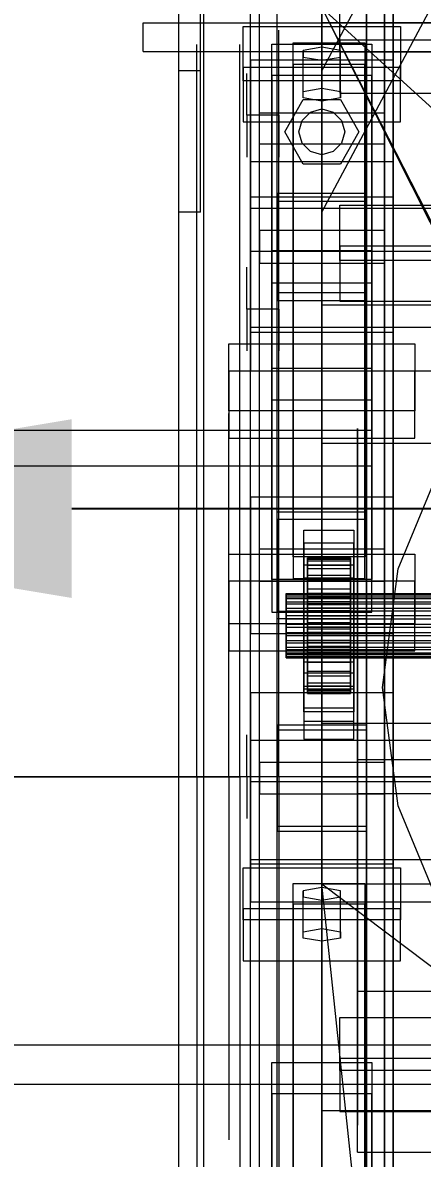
# Model space of a CAD drawing. Header units: millimetres. Extents: x -1970 to 34302, y -80068 to 6837.
# Drawn here: x -513.8 to -401.9, y -34381.7 to -34064.1 of the extents above; entities that cross this region are included whole.
import ezdxf

# ---------------------------------------------------------------- set-up
doc = ezdxf.new("R2010")
doc.units = ezdxf.units.MM
for name, color, linetype, lineweight in [('COTAS_O', 1, 'Continuous', 0), ('frontal_briquetadora', 7, 'Continuous', 0), ('frontal_C01', 7, 'Continuous', 0), ('frontal_C02', 7, 'Continuous', 0), ('frontal_mezcladora', 7, 'Continuous', 0), ('frontal_tolva', 7, 'Continuous', 0)]:
    doc.layers.add(name, color=color, linetype=linetype, lineweight=lineweight)
doc.dimstyles.new('R19_100', dxfattribs={"dimtxt": 250, "dimasz": 150, "dimexe": 150, "dimexo": 80, "dimgap": 100, "dimtad": 1, "dimtih": 1, "dimtoh": 1, "dimdsep": 46, "dimcen": 0.09, "dimadec": 0, "dimazin": 0, "dimtfac": 1, "dimtdec": 4, "dimtofl": 0, "dimtmove": 0, "dimatfit": 3, "dimfxl": 1, "dimtolj": 1, "dimtzin": 0, "dimarcsym": 0})

# ---------------------------------------------------------------- blocks, each defined once
blk = doc.blocks.new('*D35')
at = {"layer": 'COTAS_O', "color": 0, "lineweight": -2, "transparency": 16777216}
for p, q in [((-1725, -34320), (-1725, -33550)), ((1725, -34320), (1725, -33550)), ((-1575, -33700), (1575, -33700))]:
    blk.add_line(p, q, dxfattribs=at)
at = {"layer": 'COTAS_O', "color": 0, "transparency": 16777216}
for points in [[(-1575, -33675), (-1575, -33725), (-1725, -33700)], [(1575, -33675), (1575, -33725), (1725, -33700)]]:
    blk.add_solid(points, dxfattribs=at)
at = {"layer": 'Defpoints', "color": 0, "transparency": 16777216}
for p in [(1725, -33700), (-1725, -34400), (1725, -34400)]:
    blk.add_point(p, dxfattribs=at)
blk = doc.blocks.new('*D38')
at = {"layer": 'COTAS_O', "color": 0, "lineweight": -2, "transparency": 16777216}
for p, q in [((-570, -33700), (200, -33700)), ((50, -34750), (50, -33850)), ((-570, -34900), (200, -34900))]:
    blk.add_line(p, q, dxfattribs=at)
at = {"layer": 'COTAS_O', "color": 0, "transparency": 16777216}
for points in [[(25, -33850), (75, -33850), (50, -33700)], [(25, -34750), (75, -34750), (50, -34900)]]:
    blk.add_solid(points, dxfattribs=at)
at = {"layer": 'Defpoints', "color": 0, "transparency": 16777216}
for p in [(-650, -33700), (50, -33700), (-650, -34900)]:
    blk.add_point(p, dxfattribs=at)
blk = doc.blocks.new('*D39')
at = {"layer": 'COTAS_O', "color": 0, "lineweight": -2, "transparency": 16777216}
for p, q in [((-650, -34820), (-650, -34050)), ((650, -34820), (650, -34050)), ((-500, -34200), (500, -34200))]:
    blk.add_line(p, q, dxfattribs=at)
at = {"layer": 'COTAS_O', "color": 0, "transparency": 16777216}
for points in [[(-500, -34175), (-500, -34225), (-650, -34200)], [(500, -34175), (500, -34225), (650, -34200)]]:
    blk.add_solid(points, dxfattribs=at)
at = {"layer": 'Defpoints', "color": 0, "transparency": 16777216}
for p in [(650, -34200), (-650, -34900), (650, -34900)]:
    blk.add_point(p, dxfattribs=at)

msp = doc.modelspace()

# ---------------------------------------------------------------- linework, layer by layer
at = {"layer": 'frontal_briquetadora'}
for p, q in [((-430, -34260), (-430, -33820)), ((-430, -34680), (-430, -33820)), ((-430, -34060), (-430, -34490)), ((-430, -34060), (-210, -34260)), ((-430, -34060), (-430, -34260)), ((-430, -34060), (-430, -34305)), ((-430, -34496), (-430, -34060)), ((-430, -34060), (-210, -34490)), ((-430, -34060), (-210, -34496)), ((-442, -34068.127), (-442, -34066.237)), ((-442, -34071.891), (-442, -34068.127)), ((-430, -34068.127), (-430, -34066.237)), ((-430, -34071.891), (-430, -34068.127)), ((-465, -34072.087), (-465, -34070.232)), ((-465, -34075.779), (-465, -34072.087)), ((-453, -34072.087), (-453, -34070.232)), ((-453, -34075.779), (-453, -34072.087)), ((-442, -34077.495), (-442, -34071.891)), ((-430, -34077.495), (-430, -34071.891)), ((-465, -34081.275), (-465, -34075.779)), ((-453, -34081.275), (-453, -34075.779)), ((-451, -34080.618), (-451, -34078.301)), ((-442, -34084.887), (-442, -34077.495)), ((-442, -34080.618), (-442, -34078.301)), ((-430, -34084.887), (-430, -34077.495)), ((-465, -34088.525), (-465, -34081.275)), ((-453, -34088.525), (-453, -34081.275)), ((-451, -34084.793), (-451, -34080.618)), ((-442, -34084.793), (-442, -34080.618)), ((-451, -34090), (-451, -34084.793)), ((-442, -34090), (-442, -34084.793)), ((-442, -34094.001), (-442, -34084.887)), ((-430, -34094.001), (-430, -34084.887)), ((-465, -34097.465), (-465, -34088.525)), ((-453, -34097.465), (-453, -34088.525)), ((-442, -34090), (-451, -34090)), ((-451, -34090), (-451, -34095.207)), ((-442, -34090), (-442, -34095.207)), ((-442, -34104.754), (-442, -34094.001)), ((-430, -34104.754), (-430, -34094.001)), ((-465, -34108.012), (-465, -34097.465)), ((-453, -34108.012), (-453, -34097.465)), ((-451, -34095.207), (-451, -34099.382)), ((-442, -34095.207), (-442, -34099.382)), ((-451, -34099.382), (-451, -34101.699)), ((-442, -34099.382), (-442, -34101.699)), ((-442, -34117.048), (-442, -34104.754)), ((-430, -34117.048), (-430, -34104.754)), ((-465, -34120.071), (-465, -34108.012)), ((-453, -34120.071), (-453, -34108.012)), ((-453, -34118.816), (-453, -34116.314)), ((-442, -34115.67), (-442, -34114.5)), ((-442, -34119.164), (-442, -34115.67)), ((-442, -34118.816), (-442, -34116.314)), ((-430, -34115.67), (-430, -34114.5)), ((-430, -34119.164), (-430, -34115.67)), ((-453, -34123.782), (-453, -34118.816)), ((-442, -34130.773), (-442, -34117.048)), ((-442, -34123.782), (-442, -34118.816)), ((-442, -34124.93), (-442, -34119.164)), ((-430, -34130.773), (-430, -34117.048)), ((-430, -34124.93), (-430, -34119.164)), ((-465, -34133.534), (-465, -34120.071)), ((-465, -34122.745), (-465, -34120.306)), ((-465, -34127.586), (-465, -34122.745)), ((-453, -34133.534), (-453, -34120.071)), ((-453, -34131.132), (-453, -34123.782)), ((-442, -34131.132), (-442, -34123.782)), ((-442, -34132.884), (-442, -34124.93)), ((-430, -34132.884), (-430, -34124.93)), ((-465, -34134.752), (-465, -34127.586)), ((-453, -34140.752), (-453, -34131.132)), ((-451, -34134.803), (-451, -34132.486)), ((-442, -34145.805), (-442, -34130.773)), ((-442, -34140.752), (-442, -34131.132)), ((-442, -34134.803), (-442, -34132.486)), ((-430, -34145.805), (-430, -34130.773)), ((-465, -34148.277), (-465, -34133.534)), ((-465, -34144.129), (-465, -34134.752)), ((-453, -34148.277), (-453, -34133.534)), ((-451, -34138.979), (-451, -34134.803)), ((-442, -34142.911), (-442, -34132.884)), ((-442, -34138.979), (-442, -34134.803)), ((-430, -34142.911), (-430, -34132.884)), ((-430, -34135.964), (-430, -34134.226)), ((-451, -34144.185), (-451, -34138.979)), ((-442, -34144.185), (-442, -34138.979)), ((-430, -34139.095), (-430, -34135.964)), ((-453, -34152.488), (-453, -34140.752)), ((-442, -34152.488), (-442, -34140.752)), ((-430, -34143), (-430, -34139.095)), ((-465, -34155.57), (-465, -34144.129)), ((-442, -34144.185), (-451, -34144.185)), ((-451, -34144.185), (-451, -34149.392)), ((-442, -34154.864), (-442, -34142.911)), ((-442, -34144.185), (-442, -34149.392)), ((-430, -34154.864), (-430, -34142.911)), ((-430, -34143), (-188, -34143)), ((-430, -34143), (-430, -34146.905)), ((-465, -34164.169), (-465, -34148.277)), ((-453, -34164.169), (-453, -34148.277)), ((-442, -34162.006), (-442, -34145.805)), ((-430, -34162.006), (-430, -34145.805)), ((-430, -34146.905), (-430, -34150.036)), ((-451, -34149.392), (-451, -34153.567)), ((-442, -34149.392), (-442, -34153.567)), ((-430, -34150.036), (-430, -34151.774)), ((-453, -34166.157), (-453, -34152.488)), ((-451, -34153.567), (-451, -34155.884)), ((-442, -34166.157), (-442, -34152.488)), ((-442, -34153.567), (-442, -34155.884)), ((-442, -34168.569), (-442, -34154.864)), ((-430, -34168.569), (-430, -34154.864)), ((-465, -34168.895), (-465, -34155.57)), ((-465, -34181.064), (-465, -34164.169)), ((-453, -34181.064), (-453, -34164.169)), ((-442, -34179.231), (-442, -34162.006)), ((-430, -34179.231), (-430, -34162.006)), ((-453, -34181.542), (-453, -34166.157)), ((-442, -34181.542), (-442, -34166.157)), ((-465, -34183.893), (-465, -34168.895)), ((-442, -34183.826), (-442, -34168.569)), ((-430, -34183.826), (-430, -34168.569)), ((-456, -34176.894), (-456, -34173.435)), ((-453, -34176.894), (-453, -34173.435)), ((-430, -34174.625), (-430, -34172.888)), ((-430, -34176.894), (-430, -34173.435)), ((-456, -34183.693), (-456, -34176.894)), ((-453, -34175.941), (-453, -34174)), ((-453, -34181.688), (-453, -34175.941)), ((-453, -34183.693), (-453, -34176.894)), ((-430, -34177.757), (-430, -34174.625)), ((-430, -34183.693), (-430, -34176.894)), ((-416, -34175.562), (-416, -34175.063)), ((-416, -34176.559), (-416, -34175.562)), ((-416, -34178.048), (-416, -34176.559)), ((-596, -34178.048), (-416, -34178.048)), ((-442, -34197.323), (-442, -34179.231)), ((-430, -34181.662), (-430, -34177.757)), ((-430, -34197.323), (-430, -34179.231)), ((-420, -34178.555), (-420, -34177.617)), ((-420, -34177.617), (-420, -34180.422)), ((-420, -34183.199), (-420, -34178.555)), ((-416, -34178.048), (-416, -34188)), ((-465, -34198.809), (-465, -34181.064)), ((-453, -34198.809), (-453, -34181.064)), ((-453, -34198.401), (-453, -34181.542)), ((-453, -34191.022), (-453, -34181.688)), ((-442, -34198.401), (-442, -34181.542)), ((-430, -34181.662), (-188, -34181.662)), ((-430, -34181.662), (-430, -34185.567)), ((-420, -34180.422), (-420, -34186.861)), ((-420, -34191.371), (-420, -34183.199)), ((-465, -34200.328), (-465, -34183.893)), ((-456, -34193.602), (-456, -34183.693)), ((-453, -34193.602), (-453, -34183.693)), ((-442, -34200.412), (-442, -34183.826)), ((-430, -34193.602), (-430, -34183.693)), ((-430, -34200.412), (-430, -34183.826)), ((-430, -34185.567), (-430, -34188.698)), ((-596, -34188), (-416, -34188)), ((-430, -34188.698), (-430, -34190.436)), ((-420, -34186.861), (-420, -34196.687)), ((-453, -34203.582), (-453, -34191.022)), ((-420, -34202.757), (-420, -34191.371)), ((-456, -34206.283), (-456, -34193.602)), ((-453, -34206.283), (-453, -34193.602)), ((-430, -34206.283), (-430, -34193.602)), ((-465, -34217.245), (-465, -34198.809)), ((-453, -34216.468), (-453, -34198.401)), ((-453, -34217.245), (-453, -34198.809)), ((-442, -34216.118), (-442, -34197.323)), ((-442, -34216.468), (-442, -34198.401)), ((-430, -34216.118), (-430, -34197.323)), ((-420, -34196.687), (-420, -34209.523)), ((-465, -34217.941), (-465, -34200.328)), ((-442, -34218.086), (-442, -34200.412)), ((-430, -34218.086), (-430, -34200.412)), ((-453, -34218.887), (-453, -34203.582)), ((-420, -34216.919), (-420, -34202.757)), ((-456, -34221.304), (-456, -34206.283)), ((-453, -34221.304), (-453, -34206.283)), ((-430, -34221.304), (-430, -34206.283)), ((-420, -34209.523), (-420, -34224.875)), ((-465, -34236.203), (-465, -34217.245)), ((-465, -34236.453), (-465, -34217.941)), ((-453, -34235.458), (-453, -34216.468)), ((-453, -34236.203), (-453, -34217.245)), ((-442, -34235.446), (-442, -34216.118)), ((-442, -34235.458), (-442, -34216.468)), ((-442, -34236.59), (-442, -34218.086)), ((-430, -34235.446), (-430, -34216.118)), ((-430, -34236.59), (-430, -34218.086)), ((-420, -34233.313), (-420, -34216.919)), ((-456, -34238.153), (-456, -34221.304)), ((-453, -34236.349), (-453, -34218.887)), ((-453, -34238.153), (-453, -34221.304)), ((-430, -34238.153), (-430, -34221.304)), ((-420, -34224.875), (-420, -34242.153)), ((-420, -34251.309), (-420, -34233.313)), ((-465, -34255.514), (-465, -34236.203)), ((-465, -34255.573), (-465, -34236.453)), ((-453, -34255.072), (-453, -34235.458)), ((-453, -34255.514), (-453, -34236.203)), ((-453, -34255.296), (-453, -34236.349)), ((-442, -34255.133), (-442, -34235.446)), ((-442, -34255.072), (-442, -34235.458)), ((-442, -34255.654), (-442, -34236.59)), ((-430, -34255.133), (-430, -34235.446)), ((-430, -34255.654), (-430, -34236.59)), ((-456, -34256.258), (-456, -34238.153)), ((-453, -34256.258), (-453, -34238.153)), ((-430, -34256.258), (-430, -34238.153)), ((-420, -34242.153), (-420, -34260.694)), ((-420, -34270.216), (-420, -34251.309)), ((-465, -34275), (-465, -34255.514)), ((-465, -34275), (-465, -34255.573)), ((-456, -34275), (-456, -34256.258)), ((-453, -34275), (-453, -34255.072)), ((-453, -34275), (-453, -34255.296)), ((-453, -34275), (-453, -34255.514)), ((-453, -34275), (-453, -34256.258)), ((-442, -34275), (-442, -34255.072)), ((-442, -34275), (-442, -34255.133)), ((-442, -34275), (-442, -34255.654)), ((-430, -34275), (-430, -34255.133)), ((-430, -34275), (-430, -34255.654)), ((-430, -34275), (-430, -34256.258)), ((-430, -34260), (-210, -34260)), ((-430, -34260), (-430, -34305)), ((-430, -34680), (-430, -34260)), ((-430, -34496), (-430, -34260)), ((-420, -34260.694), (-420, -34279.784)), ((-451, -34265.618), (-451, -34263.301)), ((-451, -34269.793), (-451, -34265.618)), ((-442, -34265.618), (-442, -34263.301)), ((-442, -34269.793), (-442, -34265.618)), ((-430, -34267.964), (-430, -34266.226)), ((-430, -34271.095), (-430, -34267.964)), ((-451, -34275), (-451, -34269.793)), ((-442, -34275), (-442, -34269.793)), ((-430, -34275), (-430, -34271.095)), ((-396, -34270.216), (-420, -34270.216)), ((-420, -34289.306), (-420, -34270.216)), ((-605, -34275), (-453, -34275)), ((-465, -34275), (-605, -34275)), ((-396, -34275), (-596, -34275)), ((-453, -34275), (-465, -34275)), ((-465, -34275), (-465, -34294.486)), ((-465, -34275), (-465, -34294.427)), ((-453, -34275), (-456, -34275)), ((-456, -34275), (-456, -34293.742)), ((-453, -34275), (-453, -34294.704)), ((-453, -34275), (-453, -34294.486)), ((-442, -34275), (-453, -34275)), ((-453, -34275), (-453, -34294.928)), ((-453, -34275), (-453, -34293.742)), ((-442, -34275), (-451, -34275)), ((-451, -34275), (-451, -34280.207)), ((-430, -34275), (-442, -34275)), ((-442, -34275), (-442, -34294.346)), ((-442, -34275), (-442, -34280.207)), ((-442, -34275), (-442, -34294.867)), ((-442, -34275), (-442, -34294.928)), ((-430, -34275), (-188, -34275)), ((-430, -34275), (-430, -34278.905)), ((-430, -34275), (-430, -34293.742)), ((-430, -34275), (-430, -34294.346)), ((-430, -34275), (-430, -34294.867)), ((-451, -34280.207), (-451, -34284.382)), ((-442, -34280.207), (-442, -34284.382)), ((-430, -34278.905), (-430, -34282.036)), ((-396, -34279.784), (-420, -34279.784)), ((-420, -34279.784), (-420, -34298.691)), ((-451, -34284.382), (-451, -34286.699)), ((-442, -34284.382), (-442, -34286.699)), ((-430, -34282.036), (-430, -34283.774)), ((-420, -34307.847), (-420, -34289.306)), ((-465, -34294.427), (-465, -34313.547)), ((-465, -34294.486), (-465, -34313.797)), ((-456, -34293.742), (-456, -34311.847)), ((-453, -34293.742), (-453, -34311.847)), ((-453, -34294.486), (-453, -34313.797)), ((-442, -34294.346), (-442, -34313.41)), ((-430, -34293.742), (-430, -34311.847)), ((-430, -34294.346), (-430, -34313.41)), ((-453, -34294.704), (-453, -34313.651)), ((-453, -34294.928), (-453, -34314.542)), ((-442, -34294.867), (-442, -34314.554)), ((-442, -34294.928), (-442, -34314.542)), ((-430, -34294.867), (-430, -34314.554)), ((-420, -34298.691), (-420, -34316.687)), ((-430, -34305), (-430, -34471)), ((-418, -34418.333), (-430, -34305)), ((-210, -34305), (-430, -34305)), ((-210, -34471), (-430, -34305)), ((-430, -34680), (-430, -34305)), ((-430, -34305), (-430, -34496)), ((-420, -34325.125), (-420, -34307.847)), ((-465, -34313.547), (-465, -34332.059)), ((-456, -34311.847), (-456, -34328.696)), ((-453, -34311.847), (-453, -34328.696)), ((-453, -34313.651), (-453, -34331.113)), ((-442, -34313.41), (-442, -34331.914)), ((-430, -34311.847), (-430, -34328.696)), ((-430, -34313.41), (-430, -34331.914)), ((-465, -34313.797), (-465, -34332.755)), ((-453, -34313.797), (-453, -34332.755)), ((-453, -34314.542), (-453, -34333.532)), ((-442, -34314.542), (-442, -34333.532)), ((-442, -34314.554), (-442, -34333.882)), ((-430, -34314.554), (-430, -34333.882)), ((-420, -34316.687), (-420, -34333.081)), ((-420, -34340.477), (-420, -34325.125)), ((-456, -34328.696), (-456, -34343.717)), ((-453, -34328.696), (-453, -34343.717)), ((-430, -34328.696), (-430, -34343.717)), ((-465, -34332.059), (-465, -34349.672)), ((-453, -34331.113), (-453, -34346.418)), ((-442, -34331.914), (-442, -34349.588)), ((-430, -34331.914), (-430, -34349.588)), ((-465, -34332.755), (-465, -34351.191)), ((-453, -34332.755), (-453, -34351.191)), ((-453, -34333.532), (-453, -34351.599)), ((-442, -34333.532), (-442, -34351.599)), ((-442, -34333.882), (-442, -34352.677)), ((-430, -34333.882), (-430, -34352.677)), ((-420, -34333.081), (-420, -34347.243)), ((-420, -34353.313), (-420, -34340.477)), ((-456, -34343.717), (-456, -34356.398)), ((-453, -34343.717), (-453, -34356.398)), ((-430, -34343.717), (-430, -34356.398)), ((-453, -34346.418), (-453, -34358.978)), ((-420, -34347.243), (-420, -34358.629)), ((-465, -34349.672), (-465, -34366.107)), ((-465, -34351.191), (-465, -34368.936)), ((-453, -34351.191), (-453, -34368.936)), ((-453, -34351.599), (-453, -34368.458)), ((-442, -34349.588), (-442, -34366.174)), ((-442, -34351.599), (-442, -34368.458)), ((-430, -34349.588), (-430, -34366.174)), ((-442, -34352.677), (-442, -34370.769)), ((-430, -34352.677), (-430, -34370.769)), ((-420, -34363.139), (-420, -34353.313)), ((-456, -34356.398), (-456, -34366.307)), ((-453, -34356.398), (-453, -34366.307)), ((-430, -34356.398), (-430, -34366.307)), ((-453, -34358.978), (-453, -34368.312)), ((-430, -34361.302), (-430, -34359.564)), ((-430, -34364.433), (-430, -34361.302)), ((-420, -34358.629), (-420, -34366.801)), ((-430, -34368.338), (-430, -34364.433)), ((-420, -34369.578), (-420, -34363.139)), ((-465, -34366.107), (-465, -34381.105)), ((-456, -34366.307), (-456, -34373.106)), ((-453, -34366.307), (-453, -34373.106)), ((-442, -34366.174), (-442, -34381.431)), ((-430, -34366.174), (-430, -34381.431)), ((-430, -34366.307), (-430, -34373.106)), ((-420, -34366.801), (-420, -34371.445)), ((-465, -34368.936), (-465, -34385.831)), ((-453, -34368.312), (-453, -34374.059)), ((-453, -34368.458), (-453, -34383.843)), ((-453, -34368.936), (-453, -34385.831)), ((-442, -34368.458), (-442, -34383.843)), ((-442, -34370.769), (-442, -34387.994)), ((-430, -34368.338), (-188, -34368.338)), ((-430, -34368.338), (-430, -34372.243)), ((-430, -34370.769), (-430, -34387.994)), ((-420, -34372.383), (-420, -34369.578)), ((-456, -34373.106), (-456, -34376.565)), ((-453, -34373.106), (-453, -34376.565)), ((-430, -34372.243), (-430, -34375.375)), ((-430, -34373.106), (-430, -34376.565)), ((-420, -34371.445), (-420, -34372.383)), ((-453, -34374.059), (-453, -34376)), ((-430, -34375.375), (-430, -34377.112)), ((-465, -34381.105), (-465, -34394.43)), ((-442, -34381.431), (-442, -34395.136)), ((-430, -34381.431), (-430, -34395.136))]:
    msp.add_line(p, q, dxfattribs=at)
at = {"layer": 'frontal_C01'}
for p, q in [((-442.5, -34114.005), (-442.5, -33472.513)), ((-417.5, -33472.513), (-417.5, -34114.005)), ((-442.5, -34139.637), (-442.5, -33498.145)), ((-417.5, -34139.637), (-417.5, -33498.145)), ((-450, -34103.007), (-450, -33737.755)), ((-410, -33737.755), (-410, -34103.007)), ((-450, -34150.635), (-450, -33785.383)), ((-410, -34150.635), (-410, -33785.383)), ((-450, -34196.782), (-450, -33831.53)), ((-410, -33831.53), (-410, -34196.782)), ((-447.5, -34122.255), (-447.5, -33846.015)), ((-412.5, -33846.015), (-412.5, -34122.255)), ((-447.5, -34131.387), (-447.5, -33855.147)), ((-412.5, -34131.387), (-412.5, -33855.147)), ((-450, -34234.884), (-450, -33869.632)), ((-410, -34234.884), (-410, -33869.632)), ((-470, -34077.596), (-470, -33974.596)), ((-464, -34077.596), (-464, -33974.596)), ((-430, -34077.596), (-375, -33974.596)), ((-430, -33974.596), (-430, -34077.596)), ((-470, -35975), (-470, -34032.596)), ((-463, -35975), (-463, -34032.596)), ((-452, -34080.407), (-452, -34065.189)), ((-452, -34065.189), (-408, -34065.189)), ((-452, -34076.619), (-452, -34065.189)), ((-408, -34065.189), (-408, -34080.407)), ((-408, -34065.189), (-408, -34076.619)), ((-438, -34075.842), (-438, -34069.754)), ((-438, -34069.754), (-418, -34069.754)), ((-438, -34213.483), (-438, -34069.754)), ((-430, -34070.972), (-435.196, -34071.885)), ((-435.196, -34071.885), (-435.196, -34073.711)), ((-435.196, -34083.315), (-435.196, -34071.885)), ((-424.804, -34071.885), (-430, -34070.972)), ((-430, -34082.402), (-430, -34070.972)), ((-424.804, -34073.711), (-424.804, -34071.885)), ((-424.804, -34083.315), (-424.804, -34071.885)), ((-418, -34069.754), (-418, -34075.842)), ((-418, -34069.754), (-418, -34213.483)), ((-435.196, -34073.711), (-430, -34074.624)), ((-435.196, -34085.142), (-435.196, -34073.711)), ((-430, -34074.624), (-424.804, -34073.711)), ((-430, -34074.624), (-430, -34086.055)), ((-424.804, -34085.142), (-424.804, -34073.711)), ((-464, -34077.596), (-470, -34077.596)), ((-408, -34076.619), (-452, -34076.619)), ((-452, -34076.619), (-452, -34091.838)), ((-418, -34075.842), (-438, -34075.842)), ((-438, -34075.842), (-438, -34219.571)), ((-418, -34219.571), (-418, -34075.842)), ((-408, -34091.838), (-408, -34076.619)), ((-408, -34080.407), (-452, -34080.407)), ((-452, -34080.407), (-452, -34091.838)), ((-408, -34091.838), (-408, -34080.407)), ((-435.196, -34083.315), (-430, -34082.402)), ((-435.196, -34085.142), (-435.196, -34083.315)), ((-430, -34082.402), (-424.804, -34083.315)), ((-424.804, -34083.315), (-424.804, -34085.142)), ((-430, -34086.055), (-435.196, -34085.142)), ((-424.804, -34085.142), (-430, -34086.055)), ((-452, -34091.838), (-408, -34091.838)), ((-410, -34103.007), (-450, -34103.007)), ((-450, -34103.007), (-450, -34150.635)), ((-450, -34468.259), (-450, -34103.007)), ((-410, -34150.635), (-410, -34103.007)), ((-410, -34103.007), (-410, -34468.259)), ((-417.5, -34111.86), (-442.5, -34111.86)), ((-442.5, -34111.86), (-442.5, -34141.782)), ((-442.5, -34200.872), (-442.5, -34111.86)), ((-417.5, -34141.782), (-417.5, -34111.86)), ((-417.5, -34111.86), (-417.5, -34200.872)), ((-450, -34128.146), (-450, -34115.971)), ((-450, -34115.971), (450, -34115.971)), ((-450, -34149.31), (-450, -34115.971)), ((-442.5, -34139.637), (-442.5, -34114.005)), ((-442.5, -34114.005), (-417.5, -34114.005)), ((-425, -34130.602), (-425, -34115.14)), ((-425, -34115.14), (425, -34115.14)), ((-425, -34126.571), (-425, -34115.14)), ((-417.5, -34114.005), (-417.5, -34139.637)), ((-412.5, -34122.255), (-447.5, -34122.255)), ((-447.5, -34122.255), (-447.5, -34131.387)), ((-412.5, -34131.387), (-412.5, -34122.255)), ((450, -34128.146), (-450, -34128.146)), ((-450, -34128.146), (-450, -34161.485)), ((-444, -34136.962), (-444, -34127.831)), ((-444, -34127.831), (-416, -34127.831)), ((-444, -34219.796), (-444, -34127.831)), ((425, -34126.571), (-425, -34126.571)), ((-425, -34126.571), (-425, -34142.033)), ((-416, -34127.831), (-416, -34136.962)), ((-416, -34127.831), (-416, -34219.796)), ((-447.5, -34131.387), (-412.5, -34131.387)), ((425, -34130.602), (-425, -34130.602)), ((-425, -34130.602), (-425, -34142.033)), ((-416, -34136.962), (-444, -34136.962)), ((-444, -34136.962), (-444, -34228.928)), ((-416, -34228.928), (-416, -34136.962)), ((-417.5, -34139.637), (-442.5, -34139.637)), ((-442.5, -34141.782), (-417.5, -34141.782)), ((-442.5, -34230.794), (-442.5, -34141.782)), ((-425, -34142.033), (425, -34142.033)), ((-417.5, -34230.794), (-417.5, -34141.782)), ((450, -34149.31), (-450, -34149.31)), ((-450, -34149.31), (-450, -34161.485)), ((-450, -34150.635), (-410, -34150.635)), ((-450, -34515.887), (-450, -34150.635)), ((-410, -34515.887), (-410, -34150.635)), ((-450, -34161.485), (450, -34161.485)), ((-410, -34196.782), (-450, -34196.782)), ((-450, -34196.782), (-450, -34234.884)), ((-450, -34562.034), (-450, -34196.782)), ((-410, -34234.884), (-410, -34196.782)), ((-410, -34196.782), (-410, -34562.034)), ((-442.5, -34230.794), (-442.5, -34200.872)), ((-442.5, -34200.872), (-417.5, -34200.872)), ((-417.5, -34200.872), (-417.5, -34230.794)), ((-417.5, -34203.017), (-442.5, -34203.017)), ((-442.5, -34203.017), (-442.5, -34228.649)), ((-442.5, -34844.509), (-442.5, -34203.017)), ((-417.5, -34228.649), (-417.5, -34203.017)), ((-417.5, -34203.017), (-417.5, -34844.509)), ((-435, -34209.673), (-435, -34206.021)), ((-435, -34206.021), (-421, -34206.021)), ((-435, -34246.028), (-435, -34206.021)), ((-421, -34206.021), (-421, -34209.673)), ((-421, -34206.021), (-421, -34246.028)), ((-447.5, -34220.399), (-447.5, -34211.267)), ((-447.5, -34211.267), (-412.5, -34211.267)), ((-447.5, -34487.507), (-447.5, -34211.267)), ((-421, -34209.673), (-435, -34209.673)), ((-435, -34209.673), (-435, -34249.68)), ((-421, -34249.68), (-421, -34209.673)), ((-412.5, -34211.267), (-412.5, -34220.399)), ((-412.5, -34211.267), (-412.5, -34487.507)), ((-456, -34232.197), (-456, -34212.717)), ((-456, -34212.717), (-404, -34212.717)), ((-456, -34220.337), (-456, -34212.717)), ((-418, -34213.483), (-438, -34213.483)), ((-438, -34213.483), (-438, -34219.571)), ((-434, -34223.731), (-434, -34213.742)), ((-434, -34213.742), (-434, -34214.155)), ((-434, -34213.742), (-422, -34213.742)), ((-434, -34214.622), (-434, -34213.742)), ((-434, -34223.926), (-434, -34214.155)), ((-434, -34214.155), (-434, -34215.834)), ((-434, -34214.155), (-422, -34214.155)), ((-434, -34224.147), (-434, -34214.622)), ((-434, -34214.622), (-422, -34214.622)), ((-434, -34216.735), (-434, -34214.622)), ((-422, -34214.155), (-422, -34213.742)), ((-422, -34213.742), (-422, -34223.731)), ((-422, -34213.742), (-422, -34214.622)), ((-422, -34215.834), (-422, -34214.155)), ((-422, -34214.155), (-422, -34223.926)), ((-422, -34214.622), (-422, -34224.147)), ((-422, -34214.622), (-422, -34216.735)), ((-418, -34219.571), (-418, -34213.483)), ((-404, -34212.717), (-404, -34232.197)), ((-404, -34212.717), (-404, -34220.337)), ((-435, -34219.413), (-435, -34215.761)), ((-435, -34215.761), (-421, -34215.761)), ((-435, -34255.768), (-435, -34215.761)), ((-434, -34224.721), (-434, -34215.834)), ((-434, -34215.834), (-434, -34218.663)), ((-434, -34215.834), (-422, -34215.834)), ((-434, -34225.149), (-434, -34216.735)), ((-434, -34216.735), (-422, -34216.735)), ((-434, -34219.938), (-434, -34216.735)), ((-422, -34218.663), (-422, -34215.834)), ((-422, -34215.834), (-422, -34224.721)), ((-422, -34216.735), (-422, -34225.149)), ((-422, -34216.735), (-422, -34219.938)), ((-421, -34215.761), (-421, -34219.413)), ((-421, -34215.761), (-421, -34255.768)), ((-404, -34220.337), (-456, -34220.337)), ((-456, -34220.337), (-456, -34239.817)), ((-412.5, -34220.399), (-447.5, -34220.399)), ((-447.5, -34496.639), (-447.5, -34220.399)), ((-416, -34219.796), (-444, -34219.796)), ((-444, -34219.796), (-444, -34228.928)), ((-438, -34219.571), (-418, -34219.571)), ((-421, -34219.413), (-435, -34219.413)), ((-435, -34219.413), (-435, -34259.42)), ((-434, -34226.062), (-434, -34218.663)), ((-434, -34218.663), (-434, -34222.45)), ((-434, -34218.663), (-422, -34218.663)), ((-434, -34226.666), (-434, -34219.938)), ((-434, -34219.938), (-422, -34219.938)), ((-434, -34224.012), (-434, -34219.938)), ((-422, -34222.45), (-422, -34218.663)), ((-422, -34218.663), (-422, -34226.062)), ((-422, -34219.938), (-422, -34226.666)), ((-422, -34219.938), (-422, -34224.012)), ((-421, -34259.42), (-421, -34219.413)), ((-416, -34228.928), (-416, -34219.796)), ((-412.5, -34496.639), (-412.5, -34220.399)), ((-404, -34239.817), (-404, -34220.337)), ((-440, -34224.147), (-440, -34223.731)), ((-440, -34223.731), (-440, -34223.926)), ((-440, -34223.731), (440, -34223.731)), ((-440, -34223.926), (-440, -34224.721)), ((-440, -34223.926), (440, -34223.926)), ((-440, -34225.149), (-440, -34224.147)), ((-440, -34224.147), (440, -34224.147)), ((-440, -34224.721), (-440, -34226.062)), ((-440, -34224.721), (440, -34224.721)), ((-434, -34227.856), (-434, -34222.45)), ((-434, -34222.45), (-434, -34226.937)), ((-434, -34222.45), (-422, -34222.45)), ((-434, -34223.926), (-434, -34223.731)), ((-422, -34223.731), (-434, -34223.731)), ((-434, -34223.731), (-434, -34224.147)), ((-434, -34224.721), (-434, -34223.926)), ((-422, -34223.926), (-434, -34223.926)), ((-434, -34228.596), (-434, -34224.012)), ((-434, -34224.012), (-422, -34224.012)), ((-434, -34228.68), (-434, -34224.012)), ((-422, -34224.147), (-434, -34224.147)), ((-434, -34224.147), (-434, -34225.149)), ((-434, -34226.062), (-434, -34224.721)), ((-422, -34224.721), (-434, -34224.721)), ((-422, -34226.937), (-422, -34222.45)), ((-422, -34222.45), (-422, -34227.856)), ((-422, -34223.731), (-422, -34223.926)), ((-422, -34224.147), (-422, -34223.731)), ((-422, -34223.926), (-422, -34224.721)), ((-422, -34224.012), (-422, -34228.596)), ((-422, -34224.012), (-422, -34228.68)), ((-422, -34225.149), (-422, -34224.147)), ((-422, -34224.721), (-422, -34226.062)), ((-440, -34226.666), (-440, -34225.149)), ((-440, -34225.149), (440, -34225.149)), ((-440, -34226.062), (-440, -34227.856)), ((-440, -34226.062), (440, -34226.062)), ((-440, -34228.596), (-440, -34226.666)), ((-440, -34226.666), (440, -34226.666)), ((-440, -34227.856), (-440, -34229.981)), ((-440, -34227.856), (440, -34227.856)), ((-422, -34225.149), (-434, -34225.149)), ((-434, -34225.149), (-434, -34226.666)), ((-434, -34227.856), (-434, -34226.062)), ((-422, -34226.062), (-434, -34226.062)), ((-422, -34226.666), (-434, -34226.666)), ((-434, -34226.666), (-434, -34228.596)), ((-434, -34226.937), (-434, -34229.981)), ((-422, -34226.937), (-434, -34226.937)), ((-434, -34226.937), (-434, -34231.819)), ((-434, -34229.981), (-434, -34227.856)), ((-422, -34227.856), (-434, -34227.856)), ((-422, -34226.666), (-422, -34225.149)), ((-422, -34226.062), (-422, -34227.856)), ((-422, -34228.596), (-422, -34226.666)), ((-422, -34229.981), (-422, -34226.937)), ((-422, -34231.819), (-422, -34226.937)), ((-422, -34227.856), (-422, -34229.981)), ((-444, -34228.928), (-416, -34228.928)), ((-442.5, -34228.649), (-417.5, -34228.649)), ((-442.5, -34870.141), (-442.5, -34228.649)), ((-417.5, -34230.794), (-442.5, -34230.794)), ((-440, -34230.806), (-440, -34228.596)), ((-440, -34228.596), (440, -34228.596)), ((-440, -34229.981), (-440, -34232.293)), ((440, -34229.981), (-440, -34229.981)), ((-440, -34233.148), (-440, -34230.806)), ((-440, -34230.806), (440, -34230.806)), ((-422, -34228.596), (-434, -34228.596)), ((-434, -34228.596), (-434, -34230.806)), ((-434, -34230.806), (-434, -34228.68)), ((-434, -34228.68), (-422, -34228.68)), ((-434, -34233.622), (-434, -34228.68)), ((-434, -34229.981), (-422, -34229.981)), ((-434, -34232.293), (-434, -34229.981)), ((-422, -34230.806), (-434, -34230.806)), ((-434, -34230.806), (-434, -34233.148)), ((-422, -34230.806), (-422, -34228.596)), ((-422, -34228.68), (-422, -34230.806)), ((-422, -34228.68), (-422, -34233.622)), ((-422, -34229.981), (-422, -34232.293)), ((-422, -34233.148), (-422, -34230.806)), ((-417.5, -34870.141), (-417.5, -34228.649)), ((-404, -34232.197), (-456, -34232.197)), ((-456, -34232.197), (-456, -34239.817)), ((-440, -34232.293), (-440, -34234.635)), ((-440, -34232.293), (440, -34232.293)), ((-440, -34235.46), (-440, -34233.148)), ((-440, -34233.148), (440, -34233.148)), ((-434, -34232.293), (-434, -34231.819)), ((-434, -34231.819), (-434, -34236.761)), ((-434, -34231.819), (-422, -34231.819)), ((-434, -34234.635), (-434, -34232.293)), ((-422, -34232.293), (-434, -34232.293)), ((-434, -34233.148), (-434, -34233.622)), ((-422, -34233.148), (-434, -34233.148)), ((-434, -34233.148), (-434, -34235.46)), ((-434, -34233.622), (-422, -34233.622)), ((-434, -34238.504), (-434, -34233.622)), ((-422, -34236.761), (-422, -34231.819)), ((-422, -34231.819), (-422, -34232.293)), ((-422, -34232.293), (-422, -34234.635)), ((-422, -34233.622), (-422, -34233.148)), ((-422, -34235.46), (-422, -34233.148)), ((-422, -34233.622), (-422, -34238.504)), ((-404, -34239.817), (-404, -34232.197)), ((-450, -34234.884), (-410, -34234.884)), ((-450, -34600.136), (-450, -34234.884)), ((-440, -34234.635), (-440, -34236.845)), ((-440, -34234.635), (440, -34234.635)), ((-440, -34237.585), (-440, -34235.46)), ((-440, -34235.46), (440, -34235.46)), ((-440, -34236.845), (-440, -34238.775)), ((-440, -34236.845), (440, -34236.845)), ((-434, -34236.845), (-434, -34234.635)), ((-434, -34234.635), (-434, -34236.761)), ((-422, -34234.635), (-434, -34234.635)), ((-434, -34235.46), (-434, -34238.504)), ((-422, -34235.46), (-434, -34235.46)), ((-434, -34235.46), (-434, -34237.585)), ((-434, -34236.761), (-434, -34241.429)), ((-434, -34236.761), (-422, -34236.761)), ((-434, -34238.775), (-434, -34236.845)), ((-434, -34236.845), (-434, -34241.429)), ((-422, -34236.845), (-434, -34236.845)), ((-422, -34236.761), (-422, -34234.635)), ((-422, -34234.635), (-422, -34236.845)), ((-422, -34238.504), (-422, -34235.46)), ((-422, -34237.585), (-422, -34235.46)), ((-422, -34241.429), (-422, -34236.761)), ((-422, -34241.429), (-422, -34236.845)), ((-422, -34236.845), (-422, -34238.775)), ((-410, -34600.136), (-410, -34234.884)), ((-456, -34239.817), (-404, -34239.817)), ((-440, -34239.379), (-440, -34237.585)), ((-440, -34237.585), (440, -34237.585)), ((-440, -34238.775), (-440, -34240.292)), ((-440, -34238.775), (440, -34238.775)), ((-440, -34240.72), (-440, -34239.379)), ((-440, -34239.379), (440, -34239.379)), ((-440, -34240.292), (-440, -34241.293)), ((-440, -34240.292), (440, -34240.292)), ((-434, -34237.585), (-434, -34242.991)), ((-422, -34237.585), (-434, -34237.585)), ((-434, -34237.585), (-434, -34239.379)), ((-434, -34238.504), (-422, -34238.504)), ((-434, -34242.991), (-434, -34238.504)), ((-434, -34240.292), (-434, -34238.775)), ((-434, -34238.775), (-434, -34245.503)), ((-422, -34238.775), (-434, -34238.775)), ((-434, -34239.379), (-434, -34246.778)), ((-422, -34239.379), (-434, -34239.379)), ((-434, -34239.379), (-434, -34240.72)), ((-434, -34241.293), (-434, -34240.292)), ((-434, -34240.292), (-434, -34248.705)), ((-422, -34240.292), (-434, -34240.292)), ((-422, -34242.991), (-422, -34237.585)), ((-422, -34239.379), (-422, -34237.585)), ((-422, -34238.504), (-422, -34242.991)), ((-422, -34245.503), (-422, -34238.775)), ((-422, -34238.775), (-422, -34240.292)), ((-422, -34246.778), (-422, -34239.379)), ((-422, -34240.72), (-422, -34239.379)), ((-422, -34248.705), (-422, -34240.292)), ((-422, -34240.292), (-422, -34241.293)), ((-440, -34241.515), (-440, -34240.72)), ((-440, -34240.72), (440, -34240.72)), ((-440, -34241.293), (-440, -34241.71)), ((-440, -34241.293), (440, -34241.293)), ((-440, -34241.71), (-440, -34241.515)), ((-440, -34241.515), (440, -34241.515)), ((-440, -34241.71), (440, -34241.71)), ((-435, -34256.867), (-435, -34242.866)), ((-435, -34242.866), (-421, -34242.866)), ((-435, -34250.486), (-435, -34242.866)), ((-434, -34240.72), (-434, -34249.607)), ((-422, -34240.72), (-434, -34240.72)), ((-434, -34240.72), (-434, -34241.515)), ((-434, -34241.71), (-434, -34241.293)), ((-434, -34241.293), (-434, -34250.819)), ((-422, -34241.293), (-434, -34241.293)), ((-434, -34241.429), (-434, -34245.503)), ((-434, -34241.429), (-422, -34241.429)), ((-434, -34241.515), (-434, -34251.286)), ((-422, -34241.515), (-434, -34241.515)), ((-434, -34241.515), (-434, -34241.71)), ((-434, -34241.71), (-434, -34251.699)), ((-422, -34241.71), (-434, -34241.71)), ((-434, -34242.991), (-422, -34242.991)), ((-434, -34246.778), (-434, -34242.991)), ((-422, -34249.607), (-422, -34240.72)), ((-422, -34241.515), (-422, -34240.72)), ((-422, -34250.819), (-422, -34241.293)), ((-422, -34241.293), (-422, -34241.71)), ((-422, -34245.503), (-422, -34241.429)), ((-422, -34251.286), (-422, -34241.515)), ((-422, -34241.71), (-422, -34241.515)), ((-422, -34251.699), (-422, -34241.71)), ((-422, -34242.991), (-422, -34246.778)), ((-421, -34242.866), (-421, -34256.867)), ((-421, -34242.866), (-421, -34250.486)), ((-421, -34246.028), (-435, -34246.028)), ((-435, -34246.028), (-435, -34249.68)), ((-434, -34245.503), (-434, -34248.705)), ((-434, -34245.503), (-422, -34245.503)), ((-434, -34246.778), (-422, -34246.778)), ((-434, -34249.607), (-434, -34246.778)), ((-422, -34248.705), (-422, -34245.503)), ((-422, -34246.778), (-422, -34249.607)), ((-421, -34249.68), (-421, -34246.028)), ((-435, -34249.68), (-421, -34249.68)), ((-434, -34248.705), (-434, -34250.819)), ((-434, -34248.705), (-422, -34248.705)), ((-434, -34249.607), (-422, -34249.607)), ((-434, -34251.286), (-434, -34249.607)), ((-422, -34250.819), (-422, -34248.705)), ((-422, -34249.607), (-422, -34251.286)), ((-421, -34250.486), (-435, -34250.486)), ((-435, -34250.486), (-435, -34264.487)), ((-434, -34250.819), (-434, -34251.699)), ((-434, -34250.819), (-422, -34250.819)), ((-434, -34251.286), (-422, -34251.286)), ((-434, -34251.699), (-434, -34251.286)), ((-434, -34251.699), (-422, -34251.699)), ((-422, -34251.699), (-422, -34250.819)), ((-422, -34251.286), (-422, -34251.699)), ((-421, -34264.487), (-421, -34250.486)), ((-421, -34255.768), (-435, -34255.768)), ((-435, -34255.768), (-435, -34259.42)), ((-421, -34259.42), (-421, -34255.768)), ((-421, -34256.867), (-435, -34256.867)), ((-435, -34256.867), (-435, -34264.487)), ((-435, -34259.42), (-421, -34259.42)), ((-421, -34264.487), (-421, -34256.867)), ((-435, -34264.487), (-421, -34264.487))]:
    msp.add_line(p, q, dxfattribs=at)
at = {"layer": 'frontal_C02'}
for p, q in [((-470, -35975), (-470, -33576.746)), ((-463, -35975), (-463, -33576.746)), ((-450, -34074.565), (-450, -33723.846)), ((-410, -33723.846), (-410, -34074.565)), ((-442.5, -34261.912), (-442.5, -33729.49)), ((-417.5, -33729.49), (-417.5, -34261.912)), ((-442.5, -34288.878), (-442.5, -33756.456)), ((-417.5, -34288.878), (-417.5, -33756.456)), ((-450, -34112.818), (-450, -33762.099)), ((-410, -34112.818), (-410, -33762.099)), ((-450, -34251.487), (-450, -33900.768)), ((-410, -33900.768), (-410, -34251.487)), ((-450, -34299.304), (-450, -33948.585)), ((-410, -34299.304), (-410, -33948.585)), ((-470, -34117.136), (-470, -34014.136)), ((-464, -34117.136), (-464, -34014.136)), ((-430, -34117.136), (-375, -34014.136)), ((-430, -34014.136), (-430, -34117.136)), ((-430, -34059.136), (-430, -34064.136)), ((-425, -34072.349), (-425, -34057.502)), ((-425, -34068.978), (-425, -34057.502)), ((-480, -34064.136), (-380, -34064.136)), ((-480, -34072.136), (-480, -34064.136)), ((430, -34064.136), (-430, -34064.136)), ((425, -34068.978), (-425, -34068.978)), ((-425, -34068.978), (-425, -34083.825)), ((-480, -34072.136), (-380, -34072.136)), ((-470, -34072.136), (-463, -34072.136)), ((-470, -35975), (-470, -34072.136)), ((-463, -35975), (-463, -34072.136)), ((-463, -34072.136), (-397, -34072.136)), ((-444, -34078.873), (-444, -34070.105)), ((-444, -34070.105), (-416, -34070.105)), ((-444, -34160.837), (-444, -34070.105)), ((-416, -34070.105), (-416, -34078.873)), ((-416, -34070.105), (-416, -34160.837)), ((-410, -34074.565), (-450, -34074.565)), ((-450, -34074.565), (-450, -34112.818)), ((-450, -34425.283), (-450, -34074.565)), ((425, -34072.349), (-425, -34072.349)), ((-425, -34072.349), (-425, -34083.825)), ((-410, -34112.818), (-410, -34074.565)), ((-410, -34074.565), (-410, -34425.283)), ((-416, -34078.873), (-444, -34078.873)), ((-444, -34078.873), (-444, -34169.604)), ((-416, -34169.604), (-416, -34078.873)), ((-425, -34083.825), (425, -34083.825)), ((-440.4, -34094.636), (-435.2, -34085.629)), ((-435.2, -34085.629), (-424.8, -34085.629)), ((-424.8, -34085.629), (-419.6, -34094.636)), ((-447.5, -34098.075), (-447.5, -34089.307)), ((-447.5, -34089.307), (-412.5, -34089.307)), ((-447.5, -34271.011), (-447.5, -34089.307)), ((-435.543, -34091.436), (-433.2, -34089.093)), ((-433.2, -34089.093), (-430, -34088.236)), ((-430, -34088.236), (-426.8, -34089.093)), ((-426.8, -34089.093), (-424.457, -34091.436)), ((-412.5, -34089.307), (-412.5, -34098.075)), ((-412.5, -34089.307), (-412.5, -34271.011)), ((-436.4, -34094.636), (-435.543, -34091.436)), ((-424.457, -34091.436), (-423.6, -34094.636)), ((-435.2, -34103.643), (-440.4, -34094.636)), ((-435.543, -34097.836), (-436.4, -34094.636)), ((-419.6, -34094.636), (-424.8, -34103.643)), ((-423.6, -34094.636), (-424.457, -34097.836)), ((-412.5, -34098.075), (-447.5, -34098.075)), ((-447.5, -34279.779), (-447.5, -34098.075)), ((-433.2, -34100.178), (-435.543, -34097.836)), ((-430, -34101.036), (-433.2, -34100.178)), ((-426.8, -34100.178), (-430, -34101.036)), ((-424.457, -34097.836), (-426.8, -34100.178)), ((-412.5, -34279.779), (-412.5, -34098.075)), ((-424.8, -34103.643), (-435.2, -34103.643)), ((-450, -34112.818), (-410, -34112.818)), ((-450, -34463.537), (-450, -34112.818)), ((-410, -34463.537), (-410, -34112.818)), ((-464, -34117.136), (-470, -34117.136)), ((-456, -34172.66), (-456, -34153.955)), ((-456, -34153.955), (-404, -34153.955)), ((-456, -34161.606), (-456, -34153.955)), ((-404, -34153.955), (-404, -34172.66)), ((-404, -34153.955), (-404, -34161.606)), ((-416, -34160.837), (-444, -34160.837)), ((-444, -34160.837), (-444, -34169.604)), ((-416, -34169.604), (-416, -34160.837)), ((-404, -34161.606), (-456, -34161.606)), ((-456, -34161.606), (-456, -34180.311)), ((-404, -34180.311), (-404, -34161.606)), ((-444, -34169.604), (-416, -34169.604)), ((-404, -34172.66), (-456, -34172.66)), ((-456, -34172.66), (-456, -34180.311)), ((-404, -34180.311), (-404, -34172.66)), ((-456, -34180.311), (-404, -34180.311)), ((-410, -34251.487), (-450, -34251.487)), ((-450, -34251.487), (-450, -34299.304)), ((-450, -34602.206), (-450, -34251.487)), ((-410, -34299.304), (-410, -34251.487)), ((-410, -34251.487), (-410, -34602.206)), ((-417.5, -34260.541), (-442.5, -34260.541)), ((-442.5, -34260.541), (-442.5, -34290.25)), ((-442.5, -34429.556), (-442.5, -34260.541)), ((-442.5, -34288.878), (-442.5, -34261.912)), ((-442.5, -34261.912), (-417.5, -34261.912)), ((-417.5, -34290.25), (-417.5, -34260.541)), ((-417.5, -34260.541), (-417.5, -34429.556)), ((-417.5, -34261.912), (-417.5, -34288.878)), ((-450, -34276.459), (-450, -34264.768)), ((-450, -34264.768), (450, -34264.768)), ((-450, -34298.24), (-450, -34264.768)), ((-412.5, -34271.011), (-447.5, -34271.011)), ((-447.5, -34271.011), (-447.5, -34279.779)), ((-412.5, -34279.779), (-412.5, -34271.011)), ((450, -34276.459), (-450, -34276.459)), ((-450, -34276.459), (-450, -34309.931)), ((-447.5, -34279.779), (-412.5, -34279.779)), ((-417.5, -34288.878), (-442.5, -34288.878)), ((-442.5, -34290.25), (-417.5, -34290.25)), ((-442.5, -34459.264), (-442.5, -34290.25)), ((-417.5, -34459.264), (-417.5, -34290.25)), ((-452, -34315.04), (-452, -34300.427)), ((-452, -34300.427), (-408, -34300.427)), ((-452, -34311.903), (-452, -34300.427)), ((450, -34298.24), (-450, -34298.24)), ((-450, -34298.24), (-450, -34309.931)), ((-450, -34299.304), (-410, -34299.304)), ((-450, -34650.022), (-450, -34299.304)), ((-410, -34650.022), (-410, -34299.304)), ((-408, -34300.427), (-408, -34315.04)), ((-408, -34300.427), (-408, -34311.903)), ((-438, -34310.656), (-438, -34304.811)), ((-438, -34304.811), (-418, -34304.811)), ((-438, -34449.111), (-438, -34304.811)), ((-430, -34305.98), (-435.196, -34306.856)), ((-435.196, -34306.856), (-435.196, -34308.61)), ((-435.196, -34318.332), (-435.196, -34306.856)), ((-424.804, -34306.856), (-430, -34305.98)), ((-430, -34317.456), (-430, -34305.98)), ((-424.804, -34308.61), (-424.804, -34306.856)), ((-424.804, -34318.332), (-424.804, -34306.856)), ((-418, -34304.811), (-418, -34310.656)), ((-418, -34304.811), (-418, -34449.111)), ((-450, -34309.931), (450, -34309.931)), ((-435.196, -34308.61), (-430, -34309.487)), ((-435.196, -34320.086), (-435.196, -34308.61)), ((-430, -34309.487), (-424.804, -34308.61)), ((-430, -34309.487), (-430, -34320.963)), ((-424.804, -34320.086), (-424.804, -34308.61)), ((-408, -34311.903), (-452, -34311.903)), ((-452, -34311.903), (-452, -34326.516)), ((-418, -34310.656), (-438, -34310.656)), ((-438, -34310.656), (-438, -34454.956)), ((-418, -34454.956), (-418, -34310.656)), ((-408, -34326.516), (-408, -34311.903)), ((-408, -34315.04), (-452, -34315.04)), ((-452, -34315.04), (-452, -34326.516)), ((-408, -34326.516), (-408, -34315.04)), ((-435.196, -34318.332), (-430, -34317.456)), ((-435.196, -34320.086), (-435.196, -34318.332)), ((-430, -34317.456), (-424.804, -34318.332)), ((-424.804, -34318.332), (-424.804, -34320.086)), ((-430, -34320.963), (-435.196, -34320.086)), ((-424.804, -34320.086), (-430, -34320.963)), ((-452, -34326.516), (-408, -34326.516)), ((-425, -34357.17), (-425, -34342.323)), ((-425, -34342.323), (425, -34342.323)), ((-425, -34353.799), (-425, -34342.323)), ((-444, -34363.694), (-444, -34354.926)), ((-444, -34354.926), (-416, -34354.926)), ((-444, -34447.257), (-444, -34354.926)), ((425, -34353.799), (-425, -34353.799)), ((-425, -34353.799), (-425, -34368.646)), ((-416, -34354.926), (-416, -34363.694)), ((-416, -34354.926), (-416, -34447.257)), ((425, -34357.17), (-425, -34357.17)), ((-425, -34357.17), (-425, -34368.646)), ((-416, -34363.694), (-444, -34363.694)), ((-444, -34363.694), (-444, -34456.025)), ((-416, -34456.025), (-416, -34363.694)), ((-425, -34368.646), (425, -34368.646))]:
    msp.add_line(p, q, dxfattribs=at)
at = {"layer": 'frontal_mezcladora'}
for p, q in [((-408.639, -34216.871), (-395.851, -34186)), ((-413, -34250), (-408.639, -34216.871)), ((-408.639, -34283.129), (-413, -34250)), ((-395.851, -34314), (-408.639, -34283.129)), ((-420, -34335), (-150, -34335)), ((-420, -34380), (-420, -34335)), ((-420, -34380), (-150, -34380))]:
    msp.add_line(p, q, dxfattribs=at)
at = {"layer": 'frontal_tolva'}
for p, q in [((-1821.5, -34350), (1821.5, -34350)), ((-1821.5, -34361), (1821.5, -34361))]:
    msp.add_line(p, q, dxfattribs=at)

# ---------------------------------------------------------------- dimensions: what is measured, and where the dimension line sits
at = {"layer": 'COTAS_O'}
for p1, p2, distance, picture, middle in [((-1725, -34400), (1725, -34400), 700, '*D35', (0, -33700)), ((-650, -34900), (-650, -33700), -700, '*D38', (50, -34300)), ((-650, -34900), (650, -34900), 700, '*D39', (0, -34200))]:
    dim = msp.add_aligned_dim(p1=p1, p2=p2, distance=distance, text='<> O', dimstyle='R19_100', dxfattribs=at)
    dim.commit()
    dim.dimension.update_dxf_attribs({"geometry": picture, "text_midpoint": middle})

doc.saveas('drawing.dxf')
